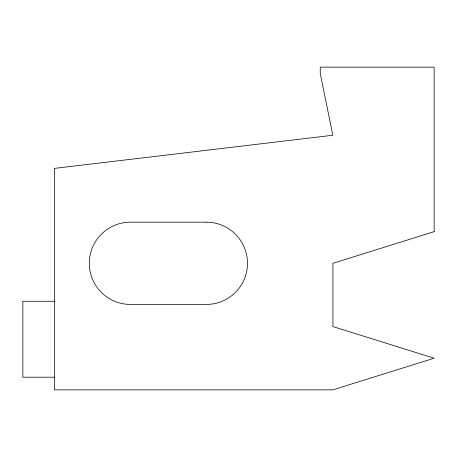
<?xml version="1.0" encoding="UTF-8"?>
<svg xmlns="http://www.w3.org/2000/svg" width="457" height="457" viewBox="0 0 457 457"><rect width="100%" height="100%" fill="white"/><g stroke="black" fill="none" stroke-linecap="round" stroke-linejoin="round"><path stroke-width="0.69" d="M54.486 301.266L22.85 301.266L22.85 377.202L54.486 377.202M434.15 231.665L332.907 263.301L332.907 326.578L434.15 358.219L332.907 389.855L54.486 389.855L54.486 168.387L332.816 135.255L320.254 73.474L320.254 67.145L434.15 67.145L434.15 231.665M206.353 222.171L130.422 222.171A41.13 41.13 0 0 0 89.292 263.301A41.13 41.13 0 0 0 130.422 304.431L206.353 304.431A41.13 41.13 0 0 0 247.483 263.301A41.13 41.13 0 0 0 206.353 222.171"/></g></svg>
